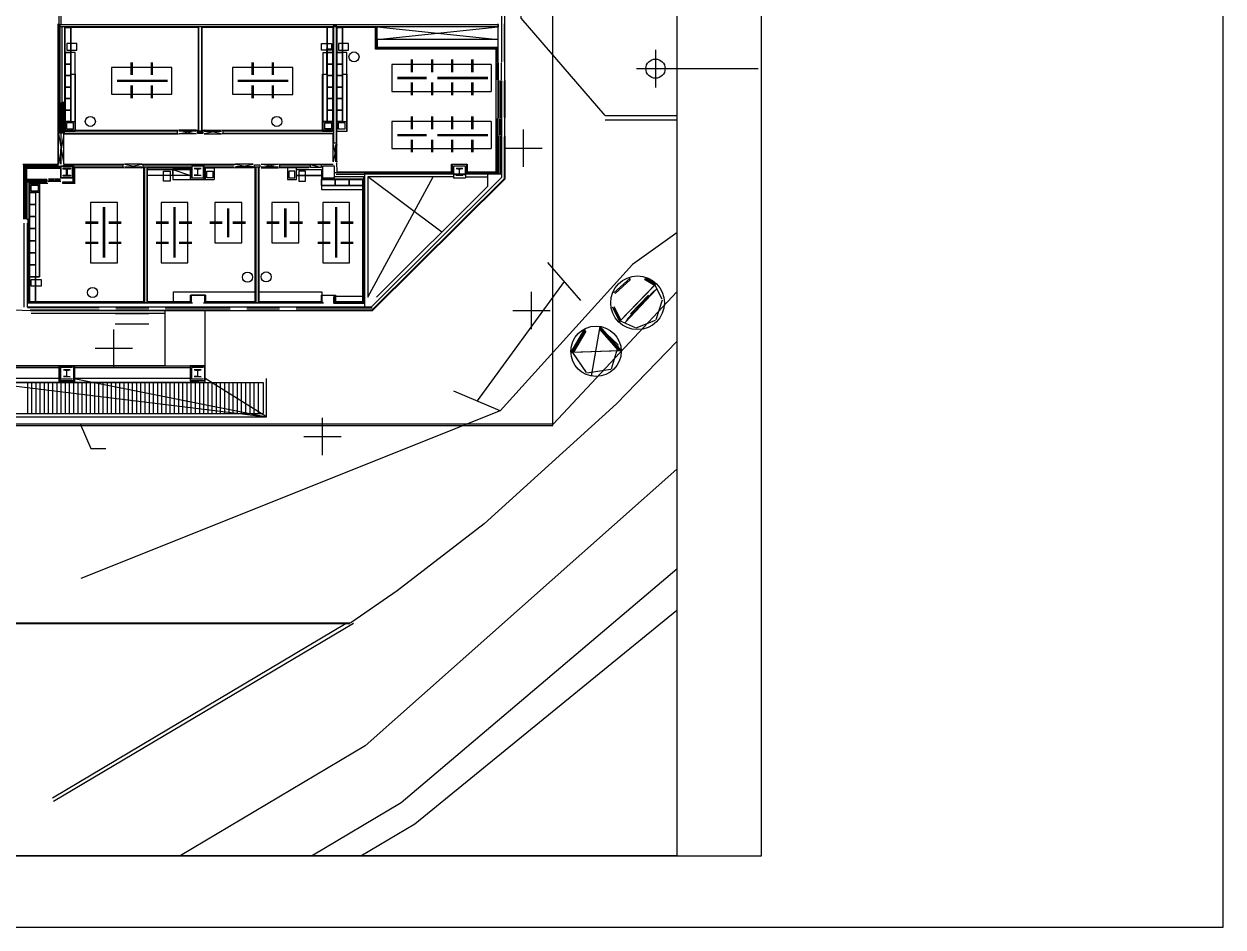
# Model space of a CAD drawing. Header units: millimetres. Extents: x -159023 to 210250, y 0 to 148500.
# Drawn here: x 138800 to 210250, y 0 to 53825 of the extents above; entities that cross this region are included whole.
import ezdxf

# ---------------------------------------------------------------- set-up
doc = ezdxf.new("R2010")
doc.units = ezdxf.units.MM
doc.layers.add('CONTROL_SIMPLIFIED', color=7, linetype='Continuous')

msp = doc.modelspace()

# ---------------------------------------------------------------- linework, layer by layer
at = {"layer": 'CONTROL_SIMPLIFIED'}
for p, q in [((167250, 59131, 0), (167250, 52452, 0)), ((167250, 59131, 0), (167250, 52452, 0)), ((140810, 53824, 0), (140810, 45470, 0)), ((140850, 47270, 0), (140850, 53794, 0)), ((159774, 53655, 0), (159774, 52349, 0)), ((167050, 44895, 0), (167050, 53824, 0)), ((167250, 53824, 0), (167250, 51553, 0)), ((167420, 53824, 0), (167420, 51583, 0)), ((167039, 52349, 0), (159774, 52349, 0)), ((166974, 52414, 0), (166974, 51542, 0)), ((176431, 52288, 0), (176431, 50037, 0)), ((141250, 52115, 0), (141250, 47488, 0)), ((141850, 47488, 0), (141850, 52115, 0)), ((145194, 51533, 0), (145194, 50790, 0)), ((145194, 51533, 0), (145194, 50790, 0)), ((145194, 50790, 0), (145194, 51533, 0)), ((145239, 50790, 0), (145239, 51533, 0)), ((145239, 50790, 0), (145239, 51533, 0)), ((145239, 51533, 0), (145239, 50790, 0)), ((146394, 51532, 0), (146394, 50789, 0)), ((146394, 51532, 0), (146394, 50789, 0)), ((146394, 50789, 0), (146394, 51532, 0)), ((146439, 50789, 0), (146439, 51532, 0)), ((146439, 50789, 0), (146439, 51532, 0)), ((146439, 51532, 0), (146439, 50789, 0)), ((152402, 51531, 0), (152402, 50788, 0)), ((152402, 51531, 0), (152402, 50788, 0)), ((152402, 50788, 0), (152402, 51531, 0)), ((152448, 50788, 0), (152448, 51531, 0)), ((152448, 50788, 0), (152448, 51531, 0)), ((152448, 51531, 0), (152448, 50788, 0)), ((153602, 51530, 0), (153602, 50787, 0)), ((153602, 51530, 0), (153602, 50787, 0)), ((153602, 50787, 0), (153602, 51530, 0)), ((153648, 50787, 0), (153648, 51530, 0)), ((153648, 50787, 0), (153648, 51530, 0)), ((153648, 51530, 0), (153648, 50787, 0)), ((156622, 47488, 0), (156622, 52115, 0)), ((157222, 52115, 0), (157222, 47488, 0)), ((157440, 52115, 0), (157440, 47488, 0)), ((158040, 47488, 0), (158040, 52115, 0)), ((161895, 51704, 0), (161895, 50961, 0)), ((161895, 51704, 0), (161895, 50961, 0)), ((161895, 50961, 0), (161895, 51704, 0)), ((161941, 50961, 0), (161941, 51704, 0)), ((161941, 50961, 0), (161941, 51704, 0)), ((161941, 51704, 0), (161941, 50961, 0)), ((163095, 50961, 0), (163095, 51704, 0)), ((163095, 51704, 0), (163095, 50961, 0)), ((163095, 51704, 0), (163095, 50961, 0)), ((163141, 51704, 0), (163141, 50961, 0)), ((163141, 50961, 0), (163141, 51704, 0)), ((163141, 50961, 0), (163141, 51704, 0)), ((164295, 51704, 0), (164295, 50961, 0)), ((164295, 51704, 0), (164295, 50961, 0)), ((164295, 50961, 0), (164295, 51704, 0)), ((164341, 50961, 0), (164341, 51704, 0)), ((164341, 50961, 0), (164341, 51704, 0)), ((164341, 51704, 0), (164341, 50961, 0)), ((165496, 51704, 0), (165496, 50961, 0)), ((165496, 51704, 0), (165496, 50961, 0)), ((165496, 50961, 0), (165496, 51704, 0)), ((165541, 50961, 0), (165541, 51704, 0)), ((165541, 50961, 0), (165541, 51704, 0)), ((165541, 51704, 0), (165541, 50961, 0)), ((145194, 51233, 0), (144017, 51233, 0)), ((144017, 51233, 0), (144017, 50433, 0)), ((146394, 51233, 0), (145239, 51233, 0)), ((147617, 51232, 0), (146439, 51232, 0)), ((147617, 50432, 0), (147617, 51232, 0)), ((152402, 51230, 0), (151225, 51230, 0)), ((151225, 51230, 0), (151225, 50430, 0)), ((153602, 51230, 0), (152448, 51230, 0)), ((154825, 51229, 0), (153648, 51229, 0)), ((154825, 50429, 0), (154825, 51229, 0)), ((161895, 51405, 0), (160718, 51405, 0)), ((160718, 51405, 0), (160718, 50605, 0)), ((163095, 51405, 0), (161941, 51405, 0)), ((164295, 51404, 0), (163141, 51404, 0)), ((165496, 51404, 0), (164341, 51404, 0)), ((166648, 51405, 0), (165541, 51405, 0)), ((166648, 51405, 0), (166648, 49805, 0)), ((175305, 51162, 0), (182551, 51162, 0)), ((144016, 50434, 0), (144016, 49634, 0)), ((145843, 50458, 0), (144343, 50458, 0)), ((145843, 50458, 0), (144343, 50458, 0)), ((144343, 50458, 0), (147343, 50458, 0)), ((144343, 50413, 0), (145843, 50413, 0)), ((144343, 50413, 0), (145843, 50413, 0)), ((147343, 50413, 0), (144343, 50413, 0)), ((145194, 50155, 0), (145194, 49412, 0)), ((145194, 50155, 0), (145194, 49412, 0)), ((145194, 49412, 0), (145194, 50155, 0)), ((145239, 49412, 0), (145239, 50155, 0)), ((145239, 49412, 0), (145239, 50155, 0)), ((145239, 50155, 0), (145239, 49412, 0)), ((147343, 50458, 0), (145843, 50458, 0)), ((147343, 50458, 0), (145843, 50458, 0)), ((145843, 50413, 0), (147343, 50413, 0)), ((145843, 50413, 0), (147343, 50413, 0)), ((146394, 50154, 0), (146394, 49411, 0)), ((146394, 50154, 0), (146394, 49411, 0)), ((146394, 49411, 0), (146394, 50154, 0)), ((146439, 49411, 0), (146439, 50154, 0)), ((146439, 49411, 0), (146439, 50154, 0)), ((146439, 50154, 0), (146439, 49411, 0)), ((147616, 49633, 0), (147616, 50433, 0)), ((151225, 50432, 0), (151225, 49632, 0)), ((153051, 50456, 0), (151551, 50456, 0)), ((153051, 50456, 0), (151551, 50456, 0)), ((151551, 50456, 0), (154551, 50456, 0)), ((151551, 50411, 0), (153051, 50411, 0)), ((151551, 50411, 0), (153051, 50411, 0)), ((154551, 50411, 0), (151551, 50411, 0)), ((152402, 50153, 0), (152402, 49410, 0)), ((152402, 50153, 0), (152402, 49410, 0)), ((152402, 49410, 0), (152402, 50153, 0)), ((152448, 49410, 0), (152448, 50153, 0)), ((152448, 49410, 0), (152448, 50153, 0)), ((152448, 50153, 0), (152448, 49410, 0)), ((154551, 50456, 0), (153051, 50456, 0)), ((154551, 50456, 0), (153051, 50456, 0)), ((153051, 50411, 0), (154551, 50411, 0)), ((153051, 50411, 0), (154551, 50411, 0)), ((153602, 50152, 0), (153602, 49409, 0)), ((153602, 50152, 0), (153602, 49409, 0)), ((153602, 49409, 0), (153602, 50152, 0)), ((153648, 49409, 0), (153648, 50152, 0)), ((153648, 49409, 0), (153648, 50152, 0)), ((153648, 50152, 0), (153648, 49409, 0)), ((154825, 49630, 0), (154825, 50430, 0)), ((160718, 50605, 0), (160718, 49805, 0)), ((162024, 50627, 0), (161067, 50627, 0)), ((162024, 50627, 0), (161067, 50627, 0)), ((161067, 50627, 0), (162781, 50627, 0)), ((161067, 50582, 0), (162024, 50582, 0)), ((161067, 50582, 0), (162024, 50582, 0)), ((162781, 50582, 0), (161067, 50582, 0)), ((161895, 50327, 0), (161895, 49583, 0)), ((161895, 50327, 0), (161895, 49583, 0)), ((161895, 49583, 0), (161895, 50327, 0)), ((161941, 49583, 0), (161941, 50327, 0)), ((161941, 49583, 0), (161941, 50327, 0)), ((161941, 50327, 0), (161941, 49583, 0)), ((162781, 50627, 0), (162024, 50627, 0)), ((162781, 50627, 0), (162024, 50627, 0)), ((162024, 50582, 0), (162781, 50582, 0)), ((162024, 50582, 0), (162781, 50582, 0)), ((163095, 50327, 0), (163095, 49583, 0)), ((163095, 50327, 0), (163095, 49583, 0)), ((163095, 49583, 0), (163095, 50327, 0)), ((163141, 49583, 0), (163141, 50327, 0)), ((163141, 49583, 0), (163141, 50327, 0)), ((163141, 50327, 0), (163141, 49583, 0)), ((163444, 50627, 0), (166444, 50627, 0)), ((164944, 50627, 0), (163444, 50627, 0)), ((164944, 50627, 0), (163444, 50627, 0)), ((163444, 50581, 0), (164944, 50581, 0)), ((163444, 50581, 0), (164944, 50581, 0)), ((166444, 50581, 0), (163444, 50581, 0)), ((164295, 50327, 0), (164295, 49583, 0)), ((164295, 50327, 0), (164295, 49583, 0)), ((164295, 49583, 0), (164295, 50327, 0)), ((164341, 49583, 0), (164341, 50327, 0)), ((164341, 49583, 0), (164341, 50327, 0)), ((164341, 50327, 0), (164341, 49583, 0)), ((166444, 50627, 0), (164944, 50627, 0)), ((166444, 50627, 0), (164944, 50627, 0)), ((164944, 50581, 0), (166444, 50581, 0)), ((164944, 50581, 0), (166444, 50581, 0)), ((165496, 50327, 0), (165496, 49583, 0)), ((165496, 50327, 0), (165496, 49583, 0)), ((165496, 49583, 0), (165496, 50327, 0)), ((165541, 49583, 0), (165541, 50327, 0)), ((165541, 49583, 0), (165541, 50327, 0)), ((165541, 50327, 0), (165541, 49583, 0)), ((167100, 50447, 0), (167100, 48235, 0)), ((167200, 50447, 0), (167200, 48235, 0)), ((167250, 50447, 0), (167250, 44665, 0)), ((167420, 50417, 0), (167420, 48265, 0)), ((167450, 50447, 0), (167450, 48235, 0)), ((144016, 49634, 0), (145194, 49634, 0)), ((145239, 49633, 0), (146394, 49633, 0)), ((146439, 49633, 0), (147616, 49633, 0)), ((151225, 49632, 0), (152402, 49632, 0)), ((152448, 49630, 0), (153602, 49630, 0)), ((153648, 49630, 0), (154825, 49630, 0)), ((160718, 49805, 0), (161895, 49805, 0)), ((161941, 49805, 0), (163095, 49805, 0)), ((163141, 49805, 0), (164295, 49805, 0)), ((164341, 49805, 0), (165496, 49805, 0)), ((165541, 49805, 0), (166648, 49805, 0)), ((161895, 48005, 0), (160718, 48005, 0)), ((160718, 48005, 0), (160718, 47205, 0)), ((161895, 48304, 0), (161895, 47561, 0)), ((161895, 48304, 0), (161895, 47561, 0)), ((161895, 47561, 0), (161895, 48304, 0)), ((161941, 47561, 0), (161941, 48304, 0)), ((161941, 47561, 0), (161941, 48304, 0)), ((161941, 48304, 0), (161941, 47561, 0)), ((163095, 48005, 0), (161941, 48005, 0)), ((163095, 47561, 0), (163095, 48304, 0)), ((163095, 48304, 0), (163095, 47561, 0)), ((163095, 48304, 0), (163095, 47561, 0)), ((163141, 48304, 0), (163141, 47561, 0)), ((163141, 47561, 0), (163141, 48304, 0)), ((163141, 47561, 0), (163141, 48304, 0)), ((164295, 48004, 0), (163141, 48004, 0)), ((164295, 48304, 0), (164295, 47561, 0)), ((164295, 48304, 0), (164295, 47561, 0)), ((164295, 47561, 0), (164295, 48304, 0)), ((164341, 47561, 0), (164341, 48304, 0)), ((164341, 47561, 0), (164341, 48304, 0)), ((164341, 48304, 0), (164341, 47561, 0)), ((165496, 48004, 0), (164341, 48004, 0)), ((165496, 48304, 0), (165496, 47561, 0)), ((165496, 48304, 0), (165496, 47561, 0)), ((165496, 47561, 0), (165496, 48304, 0)), ((165541, 47561, 0), (165541, 48304, 0)), ((165541, 47561, 0), (165541, 48304, 0)), ((165541, 48304, 0), (165541, 47561, 0)), ((166648, 48005, 0), (165541, 48005, 0)), ((166648, 48005, 0), (166648, 46405, 0)), ((173429, 48367, 0), (176886, 48367, 0)), ((173429, 48117, 0), (177709, 48117, 0)), ((173430, 48117, 0), (177709, 48117, 0)), ((176886, 48367, 0), (177709, 48367, 0)), ((140850, 45490, 0), (140850, 47270, 0)), ((149060, 47450, 0), (148020, 47450, 0)), ((149060, 47445, 0), (148020, 47445, 0)), ((149538, 47450, 0), (150578, 47450, 0)), ((149538, 47445, 0), (150578, 47445, 0)), ((150608, 47304, 0), (157256, 47304, 0)), ((160718, 47205, 0), (160718, 46405, 0)), ((162024, 47227, 0), (161067, 47227, 0)), ((162024, 47227, 0), (161067, 47227, 0)), ((161067, 47227, 0), (162781, 47227, 0)), ((161067, 47182, 0), (162024, 47182, 0)), ((161067, 47182, 0), (162024, 47182, 0)), ((162781, 47182, 0), (161067, 47182, 0)), ((162781, 47227, 0), (162024, 47227, 0)), ((162781, 47227, 0), (162024, 47227, 0)), ((162024, 47182, 0), (162781, 47182, 0)), ((162024, 47182, 0), (162781, 47182, 0)), ((163444, 47227, 0), (166444, 47227, 0)), ((164944, 47227, 0), (163444, 47227, 0)), ((164944, 47227, 0), (163444, 47227, 0)), ((163444, 47181, 0), (164944, 47181, 0)), ((163444, 47181, 0), (164944, 47181, 0)), ((166444, 47181, 0), (163444, 47181, 0)), ((166444, 47227, 0), (164944, 47227, 0)), ((166444, 47227, 0), (164944, 47227, 0)), ((164944, 47181, 0), (166444, 47181, 0)), ((164944, 47181, 0), (166444, 47181, 0)), ((168560, 45303, 0), (168560, 47526, 0)), ((157387, 45600, 0), (157387, 46640, 0)), ((157392, 45600, 0), (157392, 46640, 0)), ((161895, 46927, 0), (161895, 46183, 0)), ((161895, 46927, 0), (161895, 46183, 0)), ((161895, 46183, 0), (161895, 46927, 0)), ((161941, 46183, 0), (161941, 46927, 0)), ((161941, 46183, 0), (161941, 46927, 0)), ((161941, 46927, 0), (161941, 46183, 0)), ((163095, 46927, 0), (163095, 46183, 0)), ((163095, 46927, 0), (163095, 46183, 0)), ((163095, 46183, 0), (163095, 46927, 0)), ((163141, 46183, 0), (163141, 46927, 0)), ((163141, 46183, 0), (163141, 46927, 0)), ((163141, 46927, 0), (163141, 46183, 0)), ((164295, 46927, 0), (164295, 46183, 0)), ((164295, 46927, 0), (164295, 46183, 0)), ((164295, 46183, 0), (164295, 46927, 0)), ((164341, 46183, 0), (164341, 46927, 0)), ((164341, 46183, 0), (164341, 46927, 0)), ((164341, 46927, 0), (164341, 46183, 0)), ((165496, 46927, 0), (165496, 46183, 0)), ((165496, 46927, 0), (165496, 46183, 0)), ((165496, 46183, 0), (165496, 46927, 0)), ((165541, 46183, 0), (165541, 46927, 0)), ((165541, 46183, 0), (165541, 46927, 0)), ((165541, 46927, 0), (165541, 46183, 0)), ((167100, 47129, 0), (167100, 44895, 0)), ((167200, 47129, 0), (167200, 44895, 0)), ((167420, 47099, 0), (167420, 44594, 0)), ((167450, 47129, 0), (167450, 44581, 0)), ((160718, 46405, 0), (161895, 46405, 0)), ((161941, 46405, 0), (163095, 46405, 0)), ((163141, 46405, 0), (164295, 46405, 0)), ((164341, 46405, 0), (165496, 46405, 0)), ((165541, 46405, 0), (166648, 46405, 0)), ((167448, 46414, 0), (169671, 46414, 0)), ((140850, 45440, 0), (138730, 45440, 0)), ((141000, 45350, 0), (141700, 45350, 0)), ((141000, 44650, 0), (141000, 45350, 0)), ((141700, 44650, 0), (141700, 45350, 0)), ((145820, 45295, 0), (144780, 45295, 0)), ((145820, 45290, 0), (144780, 45290, 0)), ((145984, 45335, 0), (145984, 37221, 0)), ((149500, 45350, 0), (148800, 45350, 0)), ((148800, 45350, 0), (148800, 44650, 0)), ((149500, 45350, 0), (149500, 44650, 0)), ((149514, 45397, 0), (149514, 44583, 0)), ((152452, 45305, 0), (151412, 45305, 0)), ((152452, 45300, 0), (151412, 45300, 0)), ((152616, 45335, 0), (152616, 37221, 0)), ((152800, 45252, 0), (152800, 37255, 0)), ((152930, 45305, 0), (153970, 45305, 0)), ((152930, 45300, 0), (153970, 45300, 0)), ((156531, 45152, 0), (156531, 43952, 0)), ((165100, 45350, 0), (164400, 45350, 0)), ((164400, 45350, 0), (164400, 44650, 0)), ((165100, 45350, 0), (165100, 44650, 0)), ((141700, 44650, 0), (141000, 44650, 0)), ((148800, 44650, 0), (149500, 44650, 0)), ((159105, 36950, 0), (159105, 44981, 0)), ((159105, 44895, 0), (167250, 44895, 0)), ((164400, 44705, 0), (159295, 44705, 0)), ((163691, 41412, 0), (159295, 44705, 0)), ((159295, 37548, 0), (163176, 44705, 0)), ((159295, 44705, 0), (159295, 37548, 0)), ((167250, 44665, 0), (159486, 36950, 0)), ((167420, 44594, 0), (159556, 36780, 0)), ((167450, 44581, 0), (159568, 36750, 0)), ((164400, 44650, 0), (165100, 44650, 0)), ((165100, 44705, 0), (166450, 44705, 0)), ((166450, 44152, 0), (166450, 44895, 0)), ((139483, 43777, 0), (139483, 38755, 0)), ((166450, 44152, 0), (159804, 37548, 0)), ((143573, 43182, 0), (142773, 43182, 0)), ((142773, 43182, 0), (142773, 42005, 0)), ((143547, 42908, 0), (143547, 41408, 0)), ((143547, 42908, 0), (143547, 41408, 0)), ((143547, 39908, 0), (143547, 42908, 0)), ((144372, 43182, 0), (143572, 43182, 0)), ((143592, 41408, 0), (143592, 42908, 0)), ((143592, 41408, 0), (143592, 42908, 0)), ((143592, 42908, 0), (143592, 39908, 0)), ((144372, 42005, 0), (144372, 43182, 0)), ((147773, 43182, 0), (146973, 43182, 0)), ((146973, 43182, 0), (146973, 42005, 0)), ((147747, 42908, 0), (147747, 41408, 0)), ((147747, 42908, 0), (147747, 41408, 0)), ((147747, 39908, 0), (147747, 42908, 0)), ((148572, 43182, 0), (147772, 43182, 0)), ((147792, 41408, 0), (147792, 42908, 0)), ((147792, 41408, 0), (147792, 42908, 0)), ((147792, 42908, 0), (147792, 39908, 0)), ((148572, 42005, 0), (148572, 43182, 0)), ((150972, 43182, 0), (150172, 43182, 0)), ((150172, 43182, 0), (150172, 42005, 0)), ((151772, 43182, 0), (150972, 43182, 0)), ((151772, 42005, 0), (151772, 43182, 0)), ((154371, 43182, 0), (153571, 43182, 0)), ((153571, 43182, 0), (153571, 42005, 0)), ((155171, 43182, 0), (154371, 43182, 0)), ((155171, 42005, 0), (155171, 43182, 0)), ((157405, 43182, 0), (156605, 43182, 0)), ((156605, 43182, 0), (156605, 42005, 0)), ((157378, 42908, 0), (157378, 41408, 0)), ((157378, 42908, 0), (157378, 41408, 0)), ((157378, 39908, 0), (157378, 42908, 0)), ((158203, 43182, 0), (157403, 43182, 0)), ((157423, 41408, 0), (157423, 42908, 0)), ((157423, 41408, 0), (157423, 42908, 0)), ((157423, 42908, 0), (157423, 39908, 0)), ((158203, 42005, 0), (158203, 43182, 0)), ((150949, 42833, 0), (150949, 41876, 0)), ((150949, 42833, 0), (150949, 41876, 0)), ((150949, 41120, 0), (150949, 42833, 0)), ((150995, 41876, 0), (150995, 42833, 0)), ((150995, 41876, 0), (150995, 42833, 0)), ((150995, 42833, 0), (150995, 41120, 0)), ((154348, 42833, 0), (154348, 41876, 0)), ((154348, 42833, 0), (154348, 41876, 0)), ((154348, 41120, 0), (154348, 42833, 0)), ((154394, 41876, 0), (154394, 42833, 0)), ((154394, 41876, 0), (154394, 42833, 0)), ((154394, 42833, 0), (154394, 41120, 0)), ((138800, 41950, 0), (138800, 36950, 0)), ((139000, 36955, 0), (139000, 41950, 0)), ((143216, 42005, 0), (142473, 42005, 0)), ((143216, 42005, 0), (142473, 42005, 0)), ((142473, 42005, 0), (143216, 42005, 0)), ((142473, 41959, 0), (143216, 41959, 0)), ((142473, 41959, 0), (143216, 41959, 0)), ((143216, 41959, 0), (142473, 41959, 0)), ((142772, 41959, 0), (142772, 40805, 0)), ((144594, 42005, 0), (143851, 42005, 0)), ((144594, 42005, 0), (143851, 42005, 0)), ((143851, 42005, 0), (144594, 42005, 0)), ((143851, 41959, 0), (144594, 41959, 0)), ((143851, 41959, 0), (144594, 41959, 0)), ((144594, 41959, 0), (143851, 41959, 0)), ((144372, 40805, 0), (144372, 41959, 0)), ((147416, 42005, 0), (146673, 42005, 0)), ((147416, 42005, 0), (146673, 42005, 0)), ((146673, 42005, 0), (147416, 42005, 0)), ((146673, 41959, 0), (147416, 41959, 0)), ((146673, 41959, 0), (147416, 41959, 0)), ((147416, 41959, 0), (146673, 41959, 0)), ((146972, 41959, 0), (146972, 40805, 0)), ((148794, 42005, 0), (148051, 42005, 0)), ((148794, 42005, 0), (148051, 42005, 0)), ((148051, 42005, 0), (148794, 42005, 0)), ((148051, 41959, 0), (148794, 41959, 0)), ((148051, 41959, 0), (148794, 41959, 0)), ((148794, 41959, 0), (148051, 41959, 0)), ((148572, 40805, 0), (148572, 41959, 0)), ((150616, 42005, 0), (149873, 42005, 0)), ((150616, 42005, 0), (149873, 42005, 0)), ((149873, 42005, 0), (150616, 42005, 0)), ((149873, 41959, 0), (150616, 41959, 0)), ((149873, 41959, 0), (150616, 41959, 0)), ((150616, 41959, 0), (149873, 41959, 0)), ((150173, 41959, 0), (150173, 40782, 0)), ((150949, 41876, 0), (150949, 41120, 0)), ((150949, 41876, 0), (150949, 41120, 0)), ((150995, 41120, 0), (150995, 41876, 0)), ((150995, 41120, 0), (150995, 41876, 0)), ((151994, 42005, 0), (151251, 42005, 0)), ((151994, 42005, 0), (151251, 42005, 0)), ((151251, 42005, 0), (151994, 42005, 0)), ((151251, 41959, 0), (151994, 41959, 0)), ((151251, 41959, 0), (151994, 41959, 0)), ((151994, 41959, 0), (151251, 41959, 0)), ((151772, 40782, 0), (151772, 41959, 0)), ((154015, 42005, 0), (153272, 42005, 0)), ((154015, 42005, 0), (153272, 42005, 0)), ((153272, 42005, 0), (154015, 42005, 0)), ((153272, 41959, 0), (154015, 41959, 0)), ((153272, 41959, 0), (154015, 41959, 0)), ((154015, 41959, 0), (153272, 41959, 0)), ((153572, 41959, 0), (153572, 40782, 0)), ((154348, 41876, 0), (154348, 41120, 0)), ((154348, 41876, 0), (154348, 41120, 0)), ((154394, 41120, 0), (154394, 41876, 0)), ((154394, 41120, 0), (154394, 41876, 0)), ((155393, 42005, 0), (154650, 42005, 0)), ((155393, 42005, 0), (154650, 42005, 0)), ((154650, 42005, 0), (155393, 42005, 0)), ((154650, 41959, 0), (155393, 41959, 0)), ((154650, 41959, 0), (155393, 41959, 0)), ((155393, 41959, 0), (154650, 41959, 0)), ((155171, 40782, 0), (155171, 41959, 0)), ((157047, 42005, 0), (156304, 42005, 0)), ((157047, 42005, 0), (156304, 42005, 0)), ((156304, 42005, 0), (157047, 42005, 0)), ((156304, 41959, 0), (157047, 41959, 0)), ((156304, 41959, 0), (157047, 41959, 0)), ((157047, 41959, 0), (156304, 41959, 0)), ((156603, 41959, 0), (156603, 40805, 0)), ((158425, 42005, 0), (157682, 42005, 0)), ((158425, 42005, 0), (157682, 42005, 0)), ((157682, 42005, 0), (158425, 42005, 0)), ((157682, 41959, 0), (158425, 41959, 0)), ((157682, 41959, 0), (158425, 41959, 0)), ((158425, 41959, 0), (157682, 41959, 0)), ((158203, 40805, 0), (158203, 41959, 0)), ((143215, 40805, 0), (142472, 40805, 0)), ((143215, 40805, 0), (142472, 40805, 0)), ((142472, 40805, 0), (143215, 40805, 0)), ((142472, 40759, 0), (143215, 40759, 0)), ((142472, 40759, 0), (143215, 40759, 0)), ((143215, 40759, 0), (142472, 40759, 0)), ((142772, 40759, 0), (142772, 39582, 0)), ((143547, 41408, 0), (143547, 39908, 0)), ((143547, 41408, 0), (143547, 39908, 0)), ((143592, 39908, 0), (143592, 41408, 0)), ((143592, 39908, 0), (143592, 41408, 0)), ((144593, 40805, 0), (143850, 40805, 0)), ((144593, 40805, 0), (143850, 40805, 0)), ((143850, 40805, 0), (144593, 40805, 0)), ((143850, 40759, 0), (144593, 40759, 0)), ((143850, 40759, 0), (144593, 40759, 0)), ((144593, 40759, 0), (143850, 40759, 0)), ((144371, 39582, 0), (144371, 40759, 0)), ((147415, 40805, 0), (146672, 40805, 0)), ((147415, 40805, 0), (146672, 40805, 0)), ((146672, 40805, 0), (147415, 40805, 0)), ((146672, 40759, 0), (147415, 40759, 0)), ((146672, 40759, 0), (147415, 40759, 0)), ((147415, 40759, 0), (146672, 40759, 0)), ((146972, 40759, 0), (146972, 39582, 0)), ((147747, 41408, 0), (147747, 39908, 0)), ((147747, 41408, 0), (147747, 39908, 0)), ((147792, 39908, 0), (147792, 41408, 0)), ((147792, 39908, 0), (147792, 41408, 0)), ((148793, 40805, 0), (148050, 40805, 0)), ((148793, 40805, 0), (148050, 40805, 0)), ((148050, 40805, 0), (148793, 40805, 0)), ((148050, 40759, 0), (148793, 40759, 0)), ((148050, 40759, 0), (148793, 40759, 0)), ((148793, 40759, 0), (148050, 40759, 0)), ((148571, 39582, 0), (148571, 40759, 0)), ((150173, 40782, 0), (150973, 40782, 0)), ((150972, 40782, 0), (151772, 40782, 0)), ((153572, 40782, 0), (154372, 40782, 0)), ((154371, 40782, 0), (155171, 40782, 0)), ((157046, 40805, 0), (156303, 40805, 0)), ((157046, 40805, 0), (156303, 40805, 0)), ((156303, 40805, 0), (157046, 40805, 0)), ((156303, 40759, 0), (157046, 40759, 0)), ((156303, 40759, 0), (157046, 40759, 0)), ((157046, 40759, 0), (156303, 40759, 0)), ((156603, 40759, 0), (156603, 39582, 0)), ((157378, 41408, 0), (157378, 39908, 0)), ((157378, 41408, 0), (157378, 39908, 0)), ((157423, 39908, 0), (157423, 41408, 0)), ((157423, 39908, 0), (157423, 41408, 0)), ((158424, 40805, 0), (157681, 40805, 0)), ((158424, 40805, 0), (157681, 40805, 0)), ((157681, 40805, 0), (158424, 40805, 0)), ((157681, 40759, 0), (158424, 40759, 0)), ((157681, 40759, 0), (158424, 40759, 0)), ((158424, 40759, 0), (157681, 40759, 0)), ((158202, 39582, 0), (158202, 40759, 0)), ((142772, 39582, 0), (143572, 39582, 0)), ((143571, 39582, 0), (144371, 39582, 0)), ((146972, 39582, 0), (147772, 39582, 0)), ((147771, 39582, 0), (148571, 39582, 0)), ((156603, 39582, 0), (157403, 39582, 0)), ((157402, 39582, 0), (158202, 39582, 0)), ((148850, 37181, 0), (139000, 37181, 0)), ((145950, 37255, 0), (139133, 37255, 0)), ((156650, 37181, 0), (149500, 37181, 0)), ((156630, 37221, 0), (155008, 37221, 0)), ((157250, 37181, 0), (159105, 37181, 0)), ((169042, 35631, 0), (169042, 37854, 0)), ((159486, 36950, 0), (139000, 36950, 0)), ((139164, 36780, 0), (143284, 36780, 0)), ((139192, 36750, 0), (159568, 36750, 0)), ((144267, 36901, 0), (146233, 36901, 0)), ((144267, 36780, 0), (146233, 36780, 0)), ((147216, 36901, 0), (151088, 36901, 0)), ((147216, 36780, 0), (151088, 36780, 0)), ((152070, 36901, 0), (154036, 36901, 0)), ((152070, 36780, 0), (154036, 36780, 0)), ((155019, 36901, 0), (159556, 36901, 0)), ((155019, 36780, 0), (159556, 36780, 0)), ((167931, 36743, 0), (170154, 36743, 0)), ((144162, 33397, 0), (144162, 35619, 0)), ((143051, 34508, 0), (145273, 34508, 0)), ((141700, 33350, 0), (141000, 33350, 0)), ((141700, 33350, 0), (141000, 33350, 0)), ((141800, 33450, 0), (148700, 33450, 0)), ((141800, 33350, 0), (148700, 33350, 0)), ((149500, 33350, 0), (148800, 33350, 0)), ((149500, 33350, 0), (148800, 33350, 0)), ((149223, 32448, 0), (96723, 32448, 0)), ((133840, 32450, 0), (153050, 32450, 0)), ((139000, 32450, 0), (139000, 30600, 0)), ((139250, 32450, 0), (139250, 30600, 0)), ((139500, 32450, 0), (139500, 30600, 0)), ((139750, 32450, 0), (139750, 30600, 0)), ((140000, 32450, 0), (140000, 30600, 0)), ((140250, 32450, 0), (140250, 30600, 0)), ((140500, 32450, 0), (140500, 30600, 0)), ((140750, 32450, 0), (140750, 30600, 0)), ((140900, 32550, 0), (141800, 32550, 0)), ((141000, 32450, 0), (141000, 30600, 0)), ((141250, 32450, 0), (141250, 30600, 0)), ((141500, 32450, 0), (141500, 30600, 0)), ((141750, 32450, 0), (141750, 30600, 0)), ((142000, 32450, 0), (142000, 30600, 0)), ((142250, 32450, 0), (142250, 30600, 0)), ((142500, 32450, 0), (142500, 30600, 0)), ((142750, 32450, 0), (142750, 30600, 0)), ((143000, 32450, 0), (143000, 30600, 0)), ((143250, 32450, 0), (143250, 30600, 0)), ((143500, 32450, 0), (143500, 30600, 0)), ((143750, 32450, 0), (143750, 30600, 0)), ((144000, 32450, 0), (144000, 30600, 0)), ((144250, 32450, 0), (144250, 30600, 0)), ((144500, 32450, 0), (144500, 30600, 0)), ((144750, 32450, 0), (144750, 30600, 0)), ((145000, 32450, 0), (145000, 30600, 0)), ((145250, 32450, 0), (145250, 30600, 0)), ((145500, 32450, 0), (145500, 30600, 0)), ((145750, 32450, 0), (145750, 30600, 0)), ((146000, 32450, 0), (146000, 30600, 0)), ((146250, 32450, 0), (146250, 30600, 0)), ((146500, 32450, 0), (146500, 30600, 0)), ((146750, 32450, 0), (146750, 30600, 0)), ((147000, 32450, 0), (147000, 30600, 0)), ((147250, 32450, 0), (147250, 30600, 0)), ((147500, 32450, 0), (147500, 30600, 0)), ((147750, 32450, 0), (147750, 30600, 0)), ((148000, 32450, 0), (148000, 30600, 0)), ((148250, 32450, 0), (148250, 30600, 0)), ((148500, 32450, 0), (148500, 30600, 0)), ((148700, 32550, 0), (149600, 32550, 0)), ((148750, 32450, 0), (148750, 30600, 0)), ((149000, 32450, 0), (149000, 30600, 0)), ((149250, 32450, 0), (149250, 30600, 0)), ((149500, 32450, 0), (149500, 30600, 0)), ((149750, 32450, 0), (149750, 30600, 0)), ((150000, 32450, 0), (150000, 30600, 0)), ((150250, 32450, 0), (150250, 30600, 0)), ((150500, 32450, 0), (150500, 30600, 0)), ((150750, 32450, 0), (150750, 30600, 0)), ((151000, 32450, 0), (151000, 30600, 0)), ((151250, 32450, 0), (151250, 30600, 0)), ((151500, 32450, 0), (151500, 30600, 0)), ((151750, 32450, 0), (151750, 30600, 0)), ((152000, 32450, 0), (152000, 30600, 0)), ((152250, 32450, 0), (152250, 30600, 0)), ((152500, 32450, 0), (152500, 30600, 0)), ((152750, 32450, 0), (152750, 30600, 0)), ((153050, 32450, 0), (153050, 30600, 0)), ((133640, 30400, 0), (153250, 30400, 0)), ((133840, 30600, 0), (153050, 30600, 0)), ((156591, 28127, 0), (156591, 30350, 0)), ((142151, 30000, 0), (142788, 28514, 0)), ((155480, 29238, 0), (157703, 29238, 0)), ((142788, 28514, 0), (143673, 28514, 0)), ((15018, 18091, 0), (158217, 18091, 0)), ((157997, 18091, 0), (140496, 7685, 0)), ((158429, 18091, 0), (140554, 7485, 0))]:
    msp.add_line(p, q, dxfattribs=at)
for points in [[(0, 0), (210250, 0), (210250, 148500), (0, 148500)], [(7750, 144250), (177709, 144250), (177709, 4250), (7750, 4250)], [(7750, 4250), (182750, 4250), (182750, 144250), (7750, 144250)], [(72331, 29889), (170323, 29889), (170323, 99183), (72331, 99183)], [(140884, 53801), (141009, 53801), (141009, 54741), (140884, 54741)], [(167050, 53651), (140881, 53651), (140881, 53801), (167050, 53801)], [(141250, 53615), (141600, 53615), (141600, 52115), (141250, 52115)], [(157222, 53615), (156872, 53615), (156872, 52115), (157222, 52115)], [(157440, 53615), (157790, 53615), (157790, 52115), (157440, 52115)], [(141950, 52665), (141350, 52665), (141350, 52265), (141950, 52265)], [(156522, 52665), (157122, 52665), (157122, 52265), (156522, 52265)], [(156840, 52340), (157190, 52340), (157190, 47420), (156590, 47420), (156590, 50840), (156840, 50840)], [(158140, 52665), (157540, 52665), (157540, 52265), (158140, 52265)], [(141250, 52115), (141250, 48013), (141850, 48013), (141850, 52115)], [(141250, 52115), (141600, 52115), (141600, 51431), (141250, 51431)], [(157222, 52115), (157222, 48013), (156622, 48013), (156622, 52115)], [(157222, 52115), (156872, 52115), (156872, 51431), (157222, 51431)], [(157440, 52115), (157440, 48013), (158040, 48013), (158040, 52115)], [(157440, 52115), (157790, 52115), (157790, 51431), (157440, 51431)], [(141250, 51431), (141600, 51431), (141600, 50748), (141250, 50748)], [(141250, 50748), (141600, 50748), (141600, 50064), (141250, 50064)], [(157222, 51431), (156872, 51431), (156872, 50748), (157222, 50748)], [(157222, 50748), (156872, 50748), (156872, 50064), (157222, 50064)], [(157440, 51431), (157790, 51431), (157790, 50748), (157440, 50748)], [(157440, 50748), (157790, 50748), (157790, 50064), (157440, 50064)], [(141250, 50064), (141600, 50064), (141600, 49380), (141250, 49380)], [(157222, 50064), (156872, 50064), (156872, 49380), (157222, 49380)], [(157440, 50064), (157790, 50064), (157790, 49380), (157440, 49380)], [(141250, 49380), (141600, 49380), (141600, 48697), (141250, 48697)], [(157222, 49380), (156872, 49380), (156872, 48697), (157222, 48697)], [(157440, 49380), (157790, 49380), (157790, 48697), (157440, 48697)], [(141250, 48697), (141600, 48697), (141600, 48013), (141250, 48013)], [(157222, 48697), (156872, 48697), (156872, 48013), (157222, 48013)], [(157440, 48697), (157790, 48697), (157790, 48013), (157440, 48013)], [(141342, 47930), (141342, 47570), (141754, 47570), (141754, 47930)], [(157130, 47930), (157130, 47570), (156718, 47570), (156718, 47930)], [(157532, 47930), (157532, 47570), (157944, 47570), (157944, 47930)], [(147935, 47304), (141216, 47304), (141216, 47454), (147935, 47454)], [(149060, 47498), (148020, 47498), (149060, 47270), (148020, 47270)], [(149145, 47454), (149453, 47454), (149453, 47304), (149145, 47304)], [(149538, 47498), (150578, 47498), (149538, 47270), (150578, 47270)], [(157440, 45600), (157440, 46640), (157222, 45600), (157222, 46640)], [(140995, 44645), (141705, 44645), (141705, 45355), (140995, 45355)], [(140995, 44645), (141705, 44645), (141705, 45355), (140995, 45355)], [(140995, 44645), (141705, 44645), (141705, 45355), (140995, 45355)], [(141134, 44751), (141134, 44821), (141327, 44821), (141327, 45179), (141134, 45179), (141134, 45249), (141566, 45249), (141566, 45179), (141372, 45179), (141372, 44821), (141566, 44821), (141566, 44751)], [(145820, 45242), (144780, 45242), (145820, 45470), (144780, 45470)], [(147668, 45152), (147668, 44802), (146168, 44802), (146168, 45152)], [(147118, 44452), (147118, 45052), (147518, 45052), (147518, 44452)], [(147668, 44552), (148725, 44552), (148725, 45152), (147668, 45152)], [(148795, 44645), (149500, 44645), (149500, 45355), (148795, 45355)], [(148795, 44645), (149500, 44645), (149500, 45355), (148795, 45355)], [(148795, 44645), (149500, 44645), (149500, 45355), (148795, 45355)], [(148947, 44821), (149352, 44793), (149159, 44821), (149159, 45179), (149352, 45207), (148947, 45207), (149141, 45179), (149141, 44821)], [(149693, 45060), (150053, 45060), (150053, 44648), (149693, 44648)], [(152452, 45252), (151412, 45252), (152452, 45470), (151412, 45470)], [(152537, 45436), (152845, 45436), (152845, 45286), (152537, 45286)], [(152930, 45252), (153970, 45252), (152930, 45470), (153970, 45470)], [(154948, 45060), (154588, 45060), (154588, 44648), (154948, 44648)], [(156531, 45152), (156531, 44802), (155031, 44802), (155031, 45152)], [(155581, 44452), (155581, 45052), (155181, 45052), (155181, 44452)], [(155877, 45270), (155877, 45455), (156517, 45455), (156517, 45270)], [(156595, 44645), (157300, 44645), (157300, 45355), (156595, 45355)], [(156595, 44645), (157300, 44645), (157300, 45355), (156595, 45355)], [(164395, 44855), (165105, 44855), (165105, 45355), (164395, 45355)], [(164395, 44855), (165105, 44855), (165105, 45355), (164395, 45355)], [(164395, 44855), (165105, 44855), (165105, 45355), (164395, 45355)], [(164547, 44821), (164952, 44793), (164759, 44821), (164759, 45179), (164952, 45207), (164547, 45207), (164741, 45179), (164741, 44821)], [(139130, 37255), (139480, 37255), (139480, 38755), (139730, 38755), (139730, 44385), (139130, 44385)], [(139133, 38755), (139133, 44302), (139733, 44302), (139733, 38755)], [(139133, 44302), (139733, 44302), (139733, 43777), (139133, 43777)], [(140989, 44426), (140249, 44426), (140974, 44566), (140263, 44566)], [(156531, 44552), (157352, 44552), (157352, 44202), (156531, 44202)], [(157352, 44552), (158174, 44552), (158174, 44202), (157352, 44202)], [(158174, 44552), (158995, 44552), (158995, 44202), (158174, 44202)], [(139133, 43060), (139133, 43777), (139483, 43777), (139483, 43060)], [(139225, 43859), (139225, 44219), (139637, 44219), (139637, 43859)], [(139133, 42342), (139133, 43060), (139483, 43060), (139483, 42342)], [(139133, 41625), (139133, 42342), (139483, 42342), (139483, 41625)], [(139133, 40907), (139133, 41625), (139483, 41625), (139483, 40907)], [(139133, 40190), (139133, 40907), (139483, 40907), (139483, 40190)], [(139133, 39472), (139133, 40190), (139483, 40190), (139483, 39472)], [(139133, 38755), (139133, 39472), (139483, 39472), (139483, 38755)], [(139133, 38755), (139483, 38755), (139483, 37255), (139133, 37255)], [(139833, 38201), (139233, 38201), (139233, 38601), (139833, 38601)], [(152800, 37855), (156540, 37855), (156540, 37255), (152800, 37255)], [(140901, 33448), (141801, 33448), (141801, 32448), (140901, 32448)], [(140930, 32580), (141770, 32580), (141770, 33420), (140930, 33420)], [(141147, 32821), (141552, 32793), (141359, 32821), (141359, 33179), (141552, 33207), (141147, 33207), (141341, 33179), (141341, 32821)], [(141147, 32821), (141552, 32793), (141359, 32821), (141359, 33179), (141552, 33207), (141147, 33207), (141341, 33179), (141341, 32821)], [(148730, 32580), (149570, 32580), (149570, 33420), (148730, 33420)], [(148947, 32821), (149352, 32793), (149159, 32821), (149159, 33179), (149352, 33207), (148947, 33207), (149141, 33179), (149141, 32821)], [(148947, 32821), (149352, 32793), (149159, 32821), (149159, 33179), (149352, 33207), (148947, 33207), (149141, 33179), (149141, 32821)]]:
    msp.add_lwpolyline(points, close=True, dxfattribs=at)
for points in [[(177709, 34891), (174102, 31176), (166232, 24031), (161030, 20030), (158282, 18136), (15015, 18098), (11256, 21946), (14335, 138426), (177709, 130187)], [(177709, 113200), (145050, 113200), (145050, 105450), (112850, 105450), (112850, 128250), (97900, 128250), (97900, 129750), (71750, 129750), (71750, 128250), (53300, 128250), (53300, 130125), (48650, 130125), (48650, 128427), (31100, 128427), (31100, 131600), (20300, 131600), (20300, 105450), (17500, 105450), (17500, 32550), (40800, 32550), (40800, 30000), (170357, 30000), (177709, 37850)], [(97000, 32450), (149600, 32450), (149600, 36750), (159568, 36750), (167450, 44581), (167450, 87000), (168750, 87000), (168750, 93450), (165200, 93450), (165200, 93550), (97000, 93550)], [(134100, 36944), (139192, 36750), (159568, 36750), (167450, 44581), (167450, 87200), (139200, 87200), (139200, 89061), (136650, 91600)], [(173430, 48367), (168430, 54167), (168430, 57154)], [(140946, 53799), (140946, 49150), (140881, 49150), (140881, 53799)], [(167050, 53649), (140946, 53649), (140946, 53799)], [(141216, 53649), (141216, 49150), (141066, 49150), (141066, 53649)], [(141600, 50840), (141850, 50840), (141850, 47420), (141250, 47420), (141250, 53615)], [(149090, 47488), (149190, 47488), (149190, 53615), (141250, 53615)], [(141600, 48013), (141600, 53615)], [(149374, 53649), (149374, 47354), (149224, 47354), (149224, 53649)], [(150608, 47488), (157222, 47488), (157222, 53615), (149408, 53615), (149408, 47488), (149508, 47488)], [(156872, 48013), (156872, 53615)], [(157256, 53749), (157406, 53749), (157406, 46725), (157256, 46725), (157256, 53799)], [(159740, 53615), (157440, 53615), (157431, 46670)], [(157790, 53615), (157790, 50840), (158040, 50840), (158040, 47420), (157440, 47420)], [(157790, 48013), (157790, 53615)], [(166940, 52315), (159740, 52315), (159740, 53615)], [(159839, 53651), (167050, 52902)], [(159839, 52349), (159839, 53649)], [(159839, 53649), (167050, 52900)], [(159849, 52902), (167050, 53651)], [(159849, 52900), (167050, 53649)], [(167450, 51553), (167450, 53824)], [(167050, 52902), (159850, 52902), (159850, 52452), (167050, 52452)], [(167050, 52902), (159850, 52902), (159850, 52452), (167050, 52452)], [(167050, 52900), (159850, 52900), (159850, 52450), (167050, 52450)], [(157431, 45570), (157440, 45015), (164285, 45015), (164285, 45465), (165215, 45465), (165215, 45015), (166940, 45015), (166940, 52315)], [(159774, 52414), (166974, 52414)], [(166995, 50492), (166995, 51508)], [(167050, 51508), (167050, 50492)], [(167250, 50492), (167250, 51508)], [(140881, 49150), (140881, 47300), (140931, 49150)], [(140975, 47300), (140975, 49120), (141055, 49120), (141055, 47300)], [(140995, 49110), (140995, 45460), (141035, 49110)], [(141116, 49150), (141116, 47300)], [(141216, 47300), (141216, 49150)], [(157222, 47488), (156622, 47488), (156622, 48013), (157222, 48013)], [(166995, 47174), (166995, 48190)], [(167150, 47174), (167150, 48190)], [(167190, 48190), (167190, 47174)], [(173430, 48367), (176887, 48367)], [(173430, 48117), (176880, 48117)], [(141180, 47270), (140850, 45470), (140850, 47270), (141180, 45470), (141180, 47300)], [(141180, 47272), (147990, 47279)], [(141250, 47488), (147990, 47488)], [(157231, 46670), (157222, 47270), (150608, 47279)], [(157256, 47304), (150663, 47304), (150663, 47454), (157256, 47454)], [(166974, 47140), (166974, 44916), (165181, 44916), (165181, 45431)], [(166974, 47140), (167039, 47140), (167039, 44981)], [(138751, 45376), (140850, 45376), (138751, 45406)], [(138800, 42200), (138800, 45350), (140995, 45350)], [(138845, 42199), (138845, 45305)], [(138845, 45305), (140995, 45305)], [(138920, 45305), (138920, 42199)], [(138945, 45305), (138945, 42199)], [(140995, 45230), (138946, 45230)], [(140995, 45205), (138946, 45205)], [(141780, 44401), (141099, 44401), (141099, 44336), (141780, 44336), (141780, 45436)], [(141180, 45468), (144750, 45461)], [(141780, 45371), (141180, 45371), (141180, 45436), (141780, 45436)], [(141715, 45397), (141715, 44336)], [(141755, 45436), (144695, 45436)], [(144695, 45436), (144695, 45286), (141780, 45286)], [(144750, 45252), (141814, 45252), (141814, 44302)], [(145850, 45461), (151378, 45470)], [(145950, 37255), (145950, 45252), (145850, 45252)], [(148776, 45286), (145905, 45286), (145905, 45436)], [(145905, 45436), (151327, 45436)], [(146134, 37221), (146134, 45286)], [(148725, 45252), (146168, 45252)], [(148740, 37255), (146168, 37255), (146168, 45252), (148725, 45252), (148725, 44552), (150135, 44552)], [(146168, 45152), (148725, 45152)], [(148725, 44802), (147668, 44802), (147668, 45152)], [(147668, 45152), (148725, 44802)], [(151327, 45286), (149514, 45286)], [(149610, 44552), (149610, 45252), (151382, 45261)], [(149610, 45252), (150135, 45252), (150135, 44552)], [(152582, 37255), (152582, 45252), (152482, 45261)], [(152766, 37221), (152766, 45335)], [(154000, 45461), (157222, 45470)], [(155778, 45252), (154002, 45252)], [(155812, 45286), (154055, 45286), (154055, 45436)], [(154055, 45436), (155872, 45436)], [(154506, 45252), (154506, 44552), (155031, 44552), (155031, 45252)], [(155877, 45270), (155877, 45455), (156517, 45270), (155877, 45270)], [(157300, 45355), (156595, 45355), (156595, 44645), (157300, 44645)], [(164319, 45431), (164319, 44916), (159105, 44916)], [(140164, 44547), (140164, 44401), (138945, 44401)], [(140164, 44546), (138945, 44546)], [(138945, 44521), (140164, 44521)], [(140164, 44446), (138945, 44446)], [(138977, 44401), (138977, 42200), (139102, 42200)], [(139102, 44336), (140139, 44336), (140139, 44401)], [(143295, 37201), (139102, 37201), (139102, 44401)], [(140224, 44311), (139133, 44302), (139133, 37255)], [(139733, 44302), (139733, 43777), (139133, 43777)], [(140986, 44473), (140253, 44471), (140985, 44472)], [(148725, 44802), (146168, 44802)], [(155031, 44802), (156531, 44802)], [(158995, 44552), (156531, 44552)], [(156562, 44586), (159094, 44586)], [(157300, 44736), (159029, 44736)], [(159029, 44736), (159029, 37201), (157327, 37201), (157327, 37621)], [(157341, 44981), (164384, 44981)], [(159105, 44856), (157406, 44856)], [(158995, 37255), (158995, 44552)], [(159094, 44586), (159094, 37221)], [(165116, 44981), (167039, 44981)], [(139483, 43777), (139483, 37255)], [(156531, 44202), (158995, 44202)], [(156531, 43952), (158995, 43952)], [(139037, 42200), (139037, 37221)], [(177709, 41370), (175066, 39487), (167182, 30772), (142178, 20774)], [(171974, 37337), (170013, 39607)], [(173844, 36962), (174293, 36101), (176435, 38315), (175800, 38685)], [(174914, 38681), (173943, 37800)], [(173943, 36978), (174363, 36173), (176365, 38243), (175772, 38589)], [(174943, 38585), (174035, 37761)], [(176837, 37431), (176400, 38279), (175834, 38622)], [(170994, 38472), (165802, 31360)], [(174621, 36033), (176498, 38013)], [(174675, 36118), (176416, 37955)], [(174728, 36202), (176335, 37897)], [(139037, 37221), (143295, 37221)], [(144256, 37221), (146244, 37221)], [(146244, 37201), (144256, 37201)], [(148759, 37621), (148759, 37201), (147205, 37201)], [(147205, 37221), (148824, 37221)], [(147700, 37255), (147700, 37855), (152550, 37855), (152550, 37255), (149610, 37260)], [(148725, 37255), (148725, 37655), (149610, 37655)], [(149610, 37660), (148740, 37660), (148740, 37255)], [(149511, 37221), (151099, 37221)], [(151099, 37201), (149576, 37201), (149576, 37621)], [(149610, 37660), (149610, 37255), (152582, 37255)], [(152059, 37221), (154047, 37221)], [(154047, 37201), (152059, 37201)], [(155008, 37201), (156565, 37201), (156565, 37621)], [(156531, 37255), (156531, 37655), (157361, 37655), (157361, 37255)], [(159094, 37221), (157262, 37221), (157262, 37582)], [(158995, 37255), (157360, 37255), (157360, 37605), (158995, 37605)], [(174942, 36540), (176008, 37665)], [(176463, 36202), (176844, 37382)], [(143284, 36901), (139002, 36901)], [(147216, 36750), (139236, 36750)], [(147216, 36560), (139236, 36560)], [(144243, 36750), (146243, 36750)], [(144243, 36560), (146243, 36560)], [(147215, 33450), (147215, 36750)], [(173902, 36921), (174328, 36137), (175228, 35724)], [(144243, 35950), (146243, 35950)], [(172209, 35651), (171383, 34265), (174382, 34358), (173142, 35789)], [(172222, 35625), (171413, 34266), (174352, 34357), (173136, 35759)], [(172236, 35598), (171443, 34267), (174322, 34356), (173131, 35730)], [(172623, 32834), (173142, 35789)], [(175278, 35720), (176429, 36165)], [(172214, 35530), (171493, 34303)], [(172281, 35508), (171543, 34270), (174222, 34353), (173114, 35631)], [(174216, 34704), (173172, 35671)], [(173808, 33274), (174229, 34656)], [(171494, 34253), (172295, 33051)], [(134600, 33450), (140900, 33450)], [(140900, 33450), (134600, 33450)], [(134600, 33350), (140900, 33350)], [(141800, 32550), (141800, 33450), (140900, 33450), (140900, 32550)], [(141801, 33448), (140901, 33448)], [(141700, 32650), (141000, 32650), (141000, 33350)], [(147215, 33448), (141801, 33448)], [(149600, 32550), (149600, 33450), (148700, 33450), (148700, 32550)], [(149500, 32650), (148800, 32650), (148800, 33350)], [(172341, 33031), (173770, 33241)], [(133700, 32700), (133640, 32700), (133640, 30400), (153250, 30400), (153250, 32700)], [(140900, 32700), (134600, 32700), (153250, 30400)], [(148700, 32700), (141800, 32700), (153250, 30400)], [(153250, 30400), (149600, 32700)], [(167182, 30772), (164422, 31948)], [(177709, 27291), (159137, 10800), (148098, 4250)], [(155937, 4250), (161281, 7421), (177709, 21343)], [(158876, 4250), (162085, 6154), (177709, 18888)]]:
    msp.add_lwpolyline(points, dxfattribs=at)
for centre, radius in [((158467, 51861, 0), 300), ((176431, 51162, 0), 573), ((142753, 48017, 0), 300), ((153867, 48017, 0), 300), ((152119, 38735, 0), 300), ((153234, 38750, 0), 300), ((175363, 37208, 0), 1600), ((142889, 37817, 0), 300), ((172887, 34314, 0), 1500)]:
    msp.add_circle(centre, radius, dxfattribs=at)

doc.saveas('drawing.dxf')
